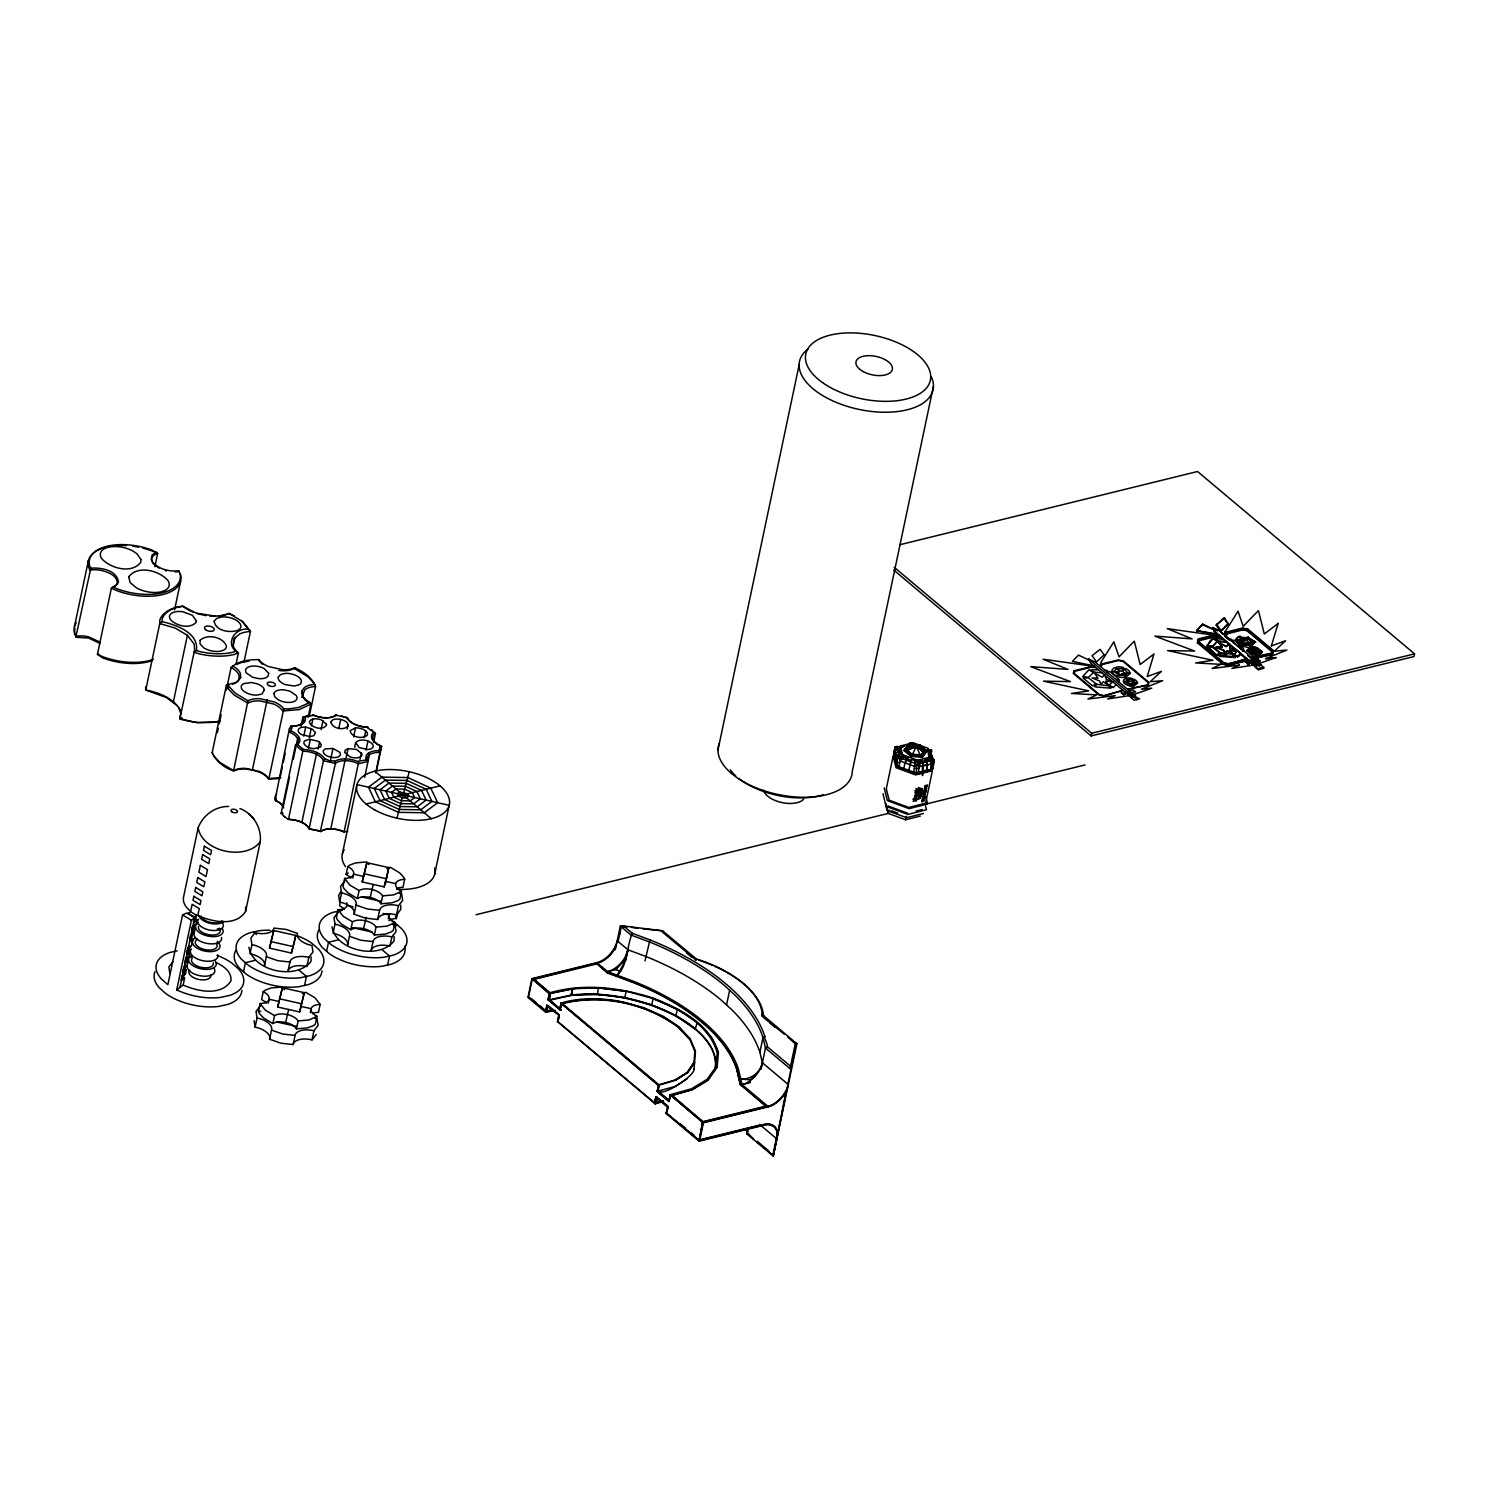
<?xml version="1.0" encoding="UTF-8"?>
<svg xmlns="http://www.w3.org/2000/svg" width="1489" height="1489" viewBox="0 0 1489 1489"><rect width="100%" height="100%" fill="white"/><g stroke="black" fill="none" stroke-linecap="round" stroke-linejoin="round"><path stroke-width="1.5" d="M921.933 793.395L920.072 798.011L920.072 796.745L918.527 799.314L919.178 797.266L915.586 801.268L917.112 798.458L913.204 801.436L915.567 797.732L913.036 799.537L916.48 795.2M924.669 797.229C921.877 798.178 923.515 800.319 924.166 799.574M926.065 787.942L924.632 787.104M177.321 705.712L166.303 697.503L145.754 690.04L159.751 623.575L162.059 621.639L162.059 619.573A45.191 22.931 11.9 0 1 179.127 606.768L182.886 606.246A29.948 15.206 11.9 0 0 193.123 612.128M228.655 806.461C215.328 806.163 202.802 815.339 198.167 827.754C201.853 851.969 246.057 861.107 260.277 841.694C261.748 827.754 253.074 813.515 239.952 808.546M198.167 827.754L183.482 897.42C182.496 903.078 186.404 908.048 190.685 911.231L192.155 904.27L199.265 908.588L197.814 915.549C212.052 921.859 235.802 926.996 245.592 911.38L245.611 907.099M248.942 947.227C252.627 971.442 296.832 980.6 311.052 961.187L311.071 956.906M254.098 1020.616L255.122 1027.131A16.453 8.357 11.9 0 1 269.565 1039.248L280.993 1043.212L293.128 1044.552A16.453 8.357 11.9 0 1 312.02 1039.899L316.208 1034.557M283.319 806.256A17.254 8.766 11.9 0 0 277.363 801.491L275.874 800.803L275.893 797.992M312.69 714.701L312.485 714.757A16.211 8.227 11.9 0 0 335.565 715.092L336.607 715.074L335.863 715.632A17.738 9.008 11.9 0 1 313.993 715.297L302.918 717.102A16.211 8.227 11.9 0 1 290.951 726.074L289.369 728.903L275 800.207A16.211 8.227 11.9 0 1 283.692 808.024M341.632 715.855L346.863 718.107A17.738 9.008 11.9 0 0 366.443 727.079L375.451 733.388A16.211 8.227 11.9 0 0 381.593 746.436L379.993 752.448A16.211 8.227 11.9 0 0 368.025 761.419L358.458 763.764A16.211 8.227 11.9 0 0 335.397 763.41L323.448 760.73A16.211 8.227 11.9 0 0 302.807 751.256L295.492 745.114A16.211 8.227 11.9 0 0 289.35 732.085L291.062 730.913L292.384 725.962L293.817 725.962A17.738 9.008 11.9 0 0 305.171 717.475L302.918 717.102L301.001 726.185M332.047 926.791C335.714 951.006 379.937 960.163 394.138 940.75L394.157 936.469M355.852 742.843L359.165 747.59L367.82 749.525A8.86 4.504 11.9 0 0 369.812 741.987C364.619 738.842 353.991 738.637 354.903 747.348M373.553 742.471L375.451 733.388L373.181 732.756A17.738 9.008 11.9 0 0 379.006 745.114L380.291 745.71L378.969 750.661L379.993 752.448L375.693 772.884M400.746 905.219L400.727 909.5L396.558 914.842A16.453 8.357 11.9 0 0 377.666 919.495L365.531 918.155L354.103 914.19A16.453 8.357 11.9 0 0 339.66 902.055L338.617 895.54L340.758 891.743M916.163 797.304C919.662 779.492 922.268 800.151 922.305 790.398L921.859 791.571L922.045 788.63L921.486 790.045L920.891 788.035L920.723 789.952L918.49 787.42L918.955 789.728L915.94 788.463L916.926 791.348L914.897 790.678L917.094 794.14L917.764 791.292M924.725 792.334L923.627 791.943L926.084 791.143M922.994 795.796C929.08 793.209 921.523 795.573 924.018 792.557M923.068 794.605L924.743 794.623M226.347 690.021L231.074 667.537L232.805 666.03L234.927 667.314A21.404 10.87 11.9 0 1 240.343 673.326L240.697 677.346L238.37 680.771A21.404 10.87 11.9 0 1 230.553 683.823L226.402 685.145L212.183 752.615C215.719 761.195 225.49 768.827 233.624 770.632L247.956 700.798L249.78 699.96A21.404 10.87 11.9 0 1 259.663 698.657L274.423 701.989A21.404 10.87 11.9 0 1 282.556 707.331L283.766 708.838L288.624 708.913L298.898 707.405L309.824 702.436L310.885 704.111L308.037 717.624M926.977 785.206L925.413 785.541M926.307 787.625L926.847 786.36L925.116 787.067M694.86 1050.936L693.967 1062.774L687.229 1072.713L675.038 1080.418M694.042 1069.046L695.475 1050.992L690.226 1038.894L679.3 1027.094L663.554 1016.484L644.16 1007.867L622.57 1001.892A82.007 41.618 11.9 0 0 561.074 1003.121L560.069 1009.896L561.949 1003.325C601.556 993.368 645.612 1002.693 678.388 1026.852L689.649 1038.931L694.767 1051.383M924.93 796.559L924.781 797.304M232.582 684.177A20.288 10.293 11.9 0 0 237.067 681.943L239.282 678.705L238.929 674.889A20.288 10.293 11.9 0 0 231.074 667.537C238.463 660.781 249.24 659.534 258.863 659.627L260.072 661.135A21.404 10.87 11.9 0 0 268.206 666.476L282.966 669.789A21.404 10.87 11.9 0 0 292.868 668.505L294.692 667.668C303.216 671.595 312.113 677.365 315.556 686.503L309.396 715.744M301.727 697.448L304.891 689.705A20.288 10.293 11.9 0 1 315.556 686.503L314.607 684.4L312.076 684.642A21.404 10.87 11.9 0 0 304.277 687.695L301.932 691.101L302.304 695.121A21.404 10.87 11.9 0 0 307.702 701.151L309.824 702.436M925.674 790.938L924.501 792.278L925.637 792.297M923.98 790.305L924.036 791.348L926.028 789.877M902.148 758.59L915.121 763.373L914.786 766.5L915.344 760.823L911.603 759.446L909.872 764.695L900.138 760.972L904.139 756.691L907.881 758.069L904.958 762.889L903.879 768.38M717.084 1067.632L718.424 1052.686C709.769 1023.464 679.84 1008.704 653.578 998.207C620.355 987.486 584.004 982.908 549.981 992.754L533.639 979.018L549.888 993.2L576.094 988.361M358.663 761.903L344.108 831.886L342.433 831.327A17.254 8.766 11.9 0 0 321.177 831.011L309.098 828.852A16.211 8.227 11.9 0 0 288.457 819.378L302.807 751.256L303.458 749.507L304.91 749.544A17.738 9.008 11.9 0 1 324.472 758.515L329.72 760.767L335.49 760.991A17.738 9.008 11.9 0 1 357.36 761.326L366.555 759.967L368.025 761.419M1226.433 635.245L1224.74 635.71L1225.038 634.37L1242.571 629.959L1247.075 630.759L1272.425 652.145L1272.723 650.786L1247.354 629.475L1242.85 628.674L1226.843 632.602L1226.415 635.3L1226.713 633.96M923.85 800.04L922.231 800.952M924.892 786.974L924.948 785.727M927.014 786.657L924.781 786.657L925.916 787.048M922.677 796.708L924.967 796.354L922.659 797.173M922.417 798.383L922.473 799.351M923.627 798.755L922.491 798.16L923.366 798.83M714.646 1070.703A100.489 50.998 11.9 0 0 674.201 1014.791A100.489 50.998 11.9 0 0 571.422 995.024L572.334 988.715L598.485 987.951L626.125 991.376L624.822 997.686L597.368 994.261L571.422 995.024L549.497 999.77C554.727 1005.615 573.6 1020.188 549.069 999.398L550.316 993.461L549.404 1000.217L571.329 995.471A100.489 50.998 11.9 0 1 672.488 1014.4A100.489 50.998 11.9 0 1 715.036 1069.176M761.754 1065.733L762.387 1062.755L759.874 1052.239A207.92 105.514 11.9 0 0 732.085 1010.026L720.992 999.919A207.92 105.514 11.9 0 0 645.928 956.496L627.949 949.796L617.209 940.769A21.125 13.215 -50 0 1 596.921 962.639L531.927 978.627L527.981 997.407L545.774 1012.371L546.872 1005.131L546.389 1012.222L548.268 1005.689L558.729 1014.474L557.984 1022.087L559.213 1015.219L546.872 1005.131L545.774 1012.371L555.192 1010.324M922.417 793.228L922.045 788.649M921.393 793.507L920.072 798.011M921.077 793.805C922.324 798.997 914.395 796.001 916.815 795.256C915.046 796.652 922.287 795.498 918.601 795.331M571.422 995.024L572.427 988.696L549.255 993.814L548.008 999.752L560.069 1009.896L561.074 1003.121L658.771 1085.202L675.597 1080.251L687.881 1072.489L694.674 1062.476M925.432 791.292L923.794 791.813M927.07 785.801L927.238 785.15M926.139 790.25L924.111 790.287M597.368 994.261L598.485 987.951M278.164 778.617L268.783 779.138L267.443 777.463A20.995 10.646 11.9 0 0 259.477 772.214L252.404 769.925L267.238 699.644M699.29 1140.295L702.845 1122.576L670.106 1094.731L691.473 1088.813L707.163 1079.283L715.967 1066.869L717.195 1052.555C708.652 1023.688 679.096 1009.114 653.15 998.747L651.661 1004.982L675.801 1015.628L695.251 1029.234M596.921 962.639L607.605 971.628L617.265 975.258C628.302 964.146 626.422 946.595 632.304 933.287L649.967 939.875A209.521 106.333 11.9 0 1 764.806 1036.344C763.689 1038.652 770.762 1048.721 765.476 1048.033L762.982 1037.517A207.92 105.514 11.9 0 0 735.194 995.303L724.101 985.197A207.92 105.514 11.9 0 0 649.036 941.774L631.038 935.073L620.299 926.046L615.329 949.684M663.48 1101.432L655.328 1103.833L655.793 1097.263M921.151 795.926L921.598 793.73M74.469 626.59L88.409 560.478M154.856 566.732L157.648 553.499L152.325 550.167A46.345 23.526 11.9 0 0 89.563 565.597L90.81 568.24L76.013 636.268L76.255 637.311L88.502 638.018L100.172 643.509M174.585 609.839L180.616 581.194M205.929 615.664L197.237 613.617L182.756 606.246L177.619 607.009A47.276 23.992 11.9 0 0 159.77 620.392L159.751 623.575L175.181 628.06L187.391 635.3L173.394 701.766L174.269 702.789M218.939 721.514L197.386 722.835L179.853 718.684L194.705 649.595L194.054 643.918L187.391 635.3M233.103 646.152L234.983 637.292M217.338 732.756L218.287 728.251M219.237 723.766L221.135 714.757M179.946 987.468L194.631 917.782L186.628 913.036L182.551 915.009L167.866 984.694L161.184 978.776A44.614 22.651 11.9 0 1 169.858 952.476L177.265 950.838M236.081 663.982L238.426 652.908A29.948 15.206 11.9 0 1 233.196 645.798L233.699 639.004L239.859 633.867A29.948 15.206 11.9 0 1 250.45 631.429L242.837 621.658L229.008 613.431A29.948 15.206 11.9 0 1 218.734 616.111M243.898 662.456L250.45 631.429L241.479 620.783M216.947 955.342A44.614 22.651 11.9 0 1 231.93 963.122L238.612 969.041A44.614 22.651 11.9 0 1 229.92 995.341L220.614 997.407A44.614 22.651 11.9 0 1 176.726 989.869L191.411 920.202L194.631 917.782M181.993 975.704L181.155 979.706L183.315 978.087L186.013 965.281L183.854 966.901M183.519 968.501L182.831 971.703L185.008 970.084L183.333 969.32M185.753 957.874L184.692 962.899L186.851 961.28L187.912 956.254M189.773 938.759L190.629 934.738M192.509 925.823L191.634 929.992L193.793 928.373L192.137 927.61M194.37 916.982L193.384 921.617L195.562 919.997L196.529 915.344L190.797 911.808L187.968 913.166L194.37 916.982L196.529 915.344M188.265 954.635L190.071 946.018L187.912 947.637L186.776 953.034L188.935 951.415L187.279 950.652M191.523 939.15L194.668 924.204M176.726 989.869L183.166 985.048L184.617 978.105L182.235 977.007M183.929 969.004L186.311 970.102L185.474 974.104L182.254 976.523M187.856 950.336L190.238 951.434L189.233 956.273L186.013 958.693M190.89 935.539L194.11 933.138L195.096 928.392L192.714 927.293M194.482 918.918L196.864 920.016L195.99 924.222L192.77 926.623M268.783 779.138L283.766 708.838M245.592 911.38L260.277 841.694M279.951 778.3L282.333 766.947M283.301 762.405L285.199 753.322M243.507 971.721L245.406 962.713L255.103 960.331M251.92 944.603L249.984 953.742A16.453 8.357 11.9 0 1 264.428 965.877L266.345 956.72A16.453 8.357 11.9 0 0 251.92 944.603L250.878 938.089L255.066 932.728A16.453 8.357 11.9 0 0 273.939 928.094L286.074 929.415L297.502 933.38A16.453 8.357 11.9 0 0 311.945 945.515L312.988 952.029L308.8 957.371A16.453 8.357 11.9 0 0 289.908 962.024L277.792 960.684L266.345 956.72M291.062 730.913L292.347 731.508A17.738 9.008 11.9 0 1 298.154 743.867L295.492 745.114L281.142 813.236L284.827 817.014M283.264 806.796L289.48 777.277M293.314 759.111L297.614 738.674L299.27 737.762M303.756 736.143L305.654 727.135L312.187 729.033L315.5 732.588L313.77 735.696L310.177 736.571L301.541 734.635A8.86 4.504 11.9 0 1 303.533 727.097L305.729 727.135M311.424 725.888L312.839 719.131M309.303 737.595L311.201 728.586M308.446 748.278L310.345 739.27M269.49 948.121L273.79 930.513L295.753 935.446L294.375 941.997L291.435 953.053L269.49 948.121L273.79 930.513M255.122 1027.131L257.057 1017.973L256.015 1011.459L260.203 1006.117M301.094 1006.434L311.145 1008.686A13.382 6.794 11.9 0 0 316.989 1016.28L315.314 1024.209L313.267 1025.753L307.478 1027.875L296.441 1028.862A13.382 6.794 11.9 0 0 285.646 1022.478A13.382 6.794 11.9 0 0 272.878 1023.557L263.572 1018.011L259.495 1013.674L258.435 1011.44L260.11 1003.512A13.382 6.794 11.9 0 0 269.1 999.249L279.15 1001.501L277.68 1007.029L299.643 1011.962L304.296 992.66L282.352 987.728L277.68 1007.029M284.492 989.627A13.382 6.794 11.9 0 1 282.147 987.002L271.091 987.97L265.303 990.111L263.255 991.637L261.58 999.566A13.382 6.794 11.9 0 1 266.345 1003.214M321.084 729.647L322.983 720.639M318.088 749.041L319.502 742.285L317.902 741.187L309.247 739.251L304.519 740.982A8.86 4.504 11.9 0 0 313.695 748.706L320.638 746.994L321.233 744.742L319.502 742.285M268.281 1003.214L269.1 999.249A13.382 6.794 11.9 0 0 263.255 991.637M269.565 1039.248L271.501 1030.109A16.453 8.357 11.9 0 0 257.057 1017.973M272.878 1023.557L274.553 1015.628A13.382 6.794 11.9 0 1 287.321 1014.549A13.382 6.794 11.9 0 1 298.116 1020.933L309.154 1019.946L316.989 1016.28M282.352 987.728L279.634 999.659M330.614 759.725L332.978 748.464L324.918 748.967L323.187 750.884L323.764 753.304A8.86 4.504 11.9 0 0 338.729 756.673L340.478 754.755L339.883 752.317L332.978 748.464M291.435 953.053L295.753 935.446M338.785 728.456L340.683 719.448M289.908 962.024L287.991 971.182A16.453 8.357 11.9 0 1 306.864 966.529L308.8 957.371M347.198 729.014L348.147 724.51M285.646 1022.478L288.661 1009.486M346.137 757.696L348.035 748.688L356.69 749.451L361.976 753.899A8.86 4.504 11.9 0 1 349.971 756.84L344.685 752.392L345.28 750.14L348.035 748.688M353.637 736.906L355.536 727.898L357.658 727.916A8.86 4.504 11.9 0 1 366.834 735.64C361.864 739.195 351.218 737.316 350.12 730.69L355.443 727.898M304.556 985.439L306.455 976.43L299.028 970.195M299.643 1011.962L304.296 992.66M293.128 1044.552L295.064 1035.395A16.453 8.357 11.9 0 1 313.937 1030.76L318.125 1025.418L317.083 1018.885A16.453 8.357 11.9 0 1 314.905 1018.364M296.441 1028.862L298.116 1020.933M364.284 737.688L365.698 730.931M360.003 759.464L361.418 752.708M342.414 853.662L356.969 784.591L449.194 805.307L434.639 874.378M310.308 1012.65L311.145 1008.686A13.382 6.794 11.9 0 1 320.135 1004.424L315.017 997.835L305.71 992.288A13.382 6.794 11.9 0 1 302.304 993.61M366.015 750.121L367.913 741.113M326.594 951.303L328.492 942.276L338.208 939.894M364.675 777.314L369.365 754.793L368.267 753.248M335.006 924.166L333.071 933.305A16.453 8.357 11.9 0 1 347.514 945.441L349.45 936.302A16.453 8.357 11.9 0 0 335.006 924.166L333.964 917.652L338.152 912.292M346.788 902.818A13.382 6.794 11.9 0 1 338.059 909.686L336.384 917.615L337.426 919.848L341.502 924.204L350.827 929.75A13.382 6.794 11.9 0 1 363.595 928.652A13.382 6.794 11.9 0 1 374.39 935.055L385.428 934.068L391.216 931.946L393.264 930.402L394.939 922.473A13.382 6.794 11.9 0 1 389.634 913.688M339.66 902.055L341.595 892.916L340.553 886.402L344.741 881.06M363.67 876.444L353.637 874.173A13.382 6.794 11.9 0 1 344.648 878.436L342.973 886.364L344.015 888.598L348.091 892.953L357.397 898.5A13.382 6.794 11.9 0 1 370.184 897.42A13.382 6.794 11.9 0 1 380.961 903.804L392.016 902.818L397.805 900.696L399.852 899.151L401.527 891.222A13.382 6.794 11.9 0 1 395.665 883.628L385.632 881.376M340.367 901.794L339.529 905.759A13.382 6.794 11.9 0 1 344.294 909.407M350.883 878.156A13.382 6.794 11.9 0 0 346.118 874.508L347.793 866.579L349.841 865.035L355.629 862.913L366.666 861.926A13.382 6.794 11.9 0 0 369.03 864.551M312.02 1039.899L313.937 1030.76M320.135 1004.424L318.478 1012.352A13.382 6.794 11.9 0 0 312.411 1013.562M352.8 878.138L353.637 874.173A13.382 6.794 11.9 0 0 347.793 866.579M376.326 771.414L381.593 746.436L380.291 745.71M350.827 929.75L352.484 921.821A13.382 6.794 11.9 0 1 365.27 920.723A13.382 6.794 11.9 0 1 376.047 927.107L387.103 926.139L394.939 922.473M354.103 914.19L356.02 905.051A16.453 8.357 11.9 0 0 341.595 892.916M357.397 898.5L359.072 890.571A13.382 6.794 11.9 0 1 371.859 889.473A13.382 6.794 11.9 0 1 382.636 895.875L393.692 894.889L401.527 891.222M387.103 875.848L384.162 886.886L362.218 881.953L366.871 862.671L388.834 867.603L385.428 883.777M366.871 862.671L362.218 881.953M363.595 928.652L366.164 917.354M370.184 897.42L373.199 884.429M384.162 886.886L388.834 867.603M391.886 936.935A16.453 8.357 11.9 0 0 373.013 941.588L371.077 950.745A16.453 8.357 11.9 0 1 389.969 946.092L391.886 936.935L396.074 931.593L395.032 925.078A16.453 8.357 11.9 0 1 392.854 924.557M374.39 935.055L376.047 927.107M377.666 919.495L379.583 910.337A16.453 8.357 11.9 0 1 398.475 905.703L402.663 900.342L401.621 893.828A16.453 8.357 11.9 0 1 399.424 893.307M380.961 903.804L382.636 895.875M388.257 918.843L389.094 914.879L383.064 913.52M396.558 914.842L398.475 905.703M388.964 920.593A13.382 6.794 11.9 0 1 396.409 918.545L397.675 912.589M386.824 868.552A13.382 6.794 11.9 0 0 390.23 867.231L399.555 872.777L403.631 877.133L404.673 879.366L402.998 887.295A13.382 6.794 11.9 0 0 396.949 888.505M387.643 965.002L389.541 955.994L382.115 949.759M548.008 999.752L549.739 993.591L531.927 978.627L549.255 993.814M559.808 1009.058L561.074 1003.121M558.933 1015.275L557.668 1021.77L559.213 1015.219M740.312 1084.699L736.701 1069.325A187.949 95.389 11.9 0 0 633.681 982.759L607.289 972.931L596.698 963.495L607.382 972.485L633.774 982.312A187.949 95.389 11.9 0 1 736.794 1068.879L740.312 1084.699L766.258 1106.495L740.405 1084.253M619.461 934.943L620.28 930.979M621.174 927.442L618.196 940.899M623.351 927.256L623.612 925.99L662.624 930.811L696.275 958.879L695.568 959.996M625.603 960.926L627.949 949.796A21.125 13.215 -50 0 1 607.605 971.628L615.906 969.618L626.031 958.674M644.998 960.945L649.967 939.875M717.977 749.953L799.109 364.935M658.771 1085.202L657.04 1091.363L669.101 1101.506L657.04 1091.363L674.889 1086.523L687.285 1078.687M657.3 1091.288L658.864 1084.755L675.131 1079.972L687.322 1072.266L694.06 1062.327M695.996 960.144L696.275 958.879A95.017 48.225 11.9 0 1 762.163 1014.232L763.448 1015.666L761.921 1015.74L763.448 1015.666A96.562 49.007 11.9 0 0 714.534 966.249M663.089 1100.911L654.546 1103.144L656.165 1096.686L667.723 1106.066L666.141 1113.493L668.245 1106.83L666.141 1113.493L699.104 1141.188L764.099 1125.2A21.125 13.215 -50 0 1 776.867 1138.955L759.576 1124.418M766.258 1106.495L703.18 1122.017L671.688 1095.532L692.366 1089.39L708.261 1079.73M726.539 1004.982L729.647 990.259M702.566 1122.632L699.104 1141.188L702.566 1122.632L768.063 1106.439A21.125 13.215 -50 0 0 788.332 1084.569L762.387 1062.755A21.125 13.215 -50 0 1 742.099 1084.643L768.063 1106.439M703.18 1122.017L671.781 1095.085M699.644 1140.593L666.625 1113.288L698.844 1140.351L763.838 1124.418A21.702 13.569 -50 0 1 777.128 1131.863L777.63 1133.315L777.5 1132.161A21.702 13.569 -50 0 0 764.211 1124.716L699.644 1140.593L703.404 1122.799L670.106 1094.731L669.101 1101.506L670.664 1094.583L668.84 1100.669L657.524 1091.158M761.921 1015.74L762.145 1014.232L763.448 1015.666M759.874 1052.239L762.982 1037.517L764.806 1036.344M790.287 1067.52L795.535 1042.505L796.894 1043.77L773.256 1156.097L747.31 1134.302L748.669 1127.88M760.972 1069.437L765.476 1048.033L767.263 1046.674L790.547 1066.254L791.441 1069.846L765.476 1048.033M746.268 1129.965L747.31 1134.302L748.818 1134.209L753.657 1139.066M933.435 386.172L852.304 771.209A68.252 34.638 11.9 0 1 778.096 794.493A68.252 34.638 11.9 0 1 719.355 743.29M786.676 1090.413L786.006 1091.772A21.702 13.569 -50 0 1 767.97 1106.923L767.598 1106.606A21.702 13.569 -50 0 0 785.634 1091.456L786.304 1090.116L773.256 1156.097L772.102 1153.789M773.368 1152.523L777.761 1131.659M796.112 1044.124L773.536 1154.738M903.004 746.324L896.974 748.297L904.865 746.082L901.683 746.882L901.403 748.185L897.216 746.324L895.112 746.845L895.485 748.278C893.549 750.568 893.847 767.226 895.801 753.006L900.901 750.549L900.361 748.371L895.094 750.14L897.793 748.967L899.672 756.542L897.476 758.757L896.062 764.322L897.625 756.877L901.72 756.207L901.999 754.923L901.459 752.745L896.527 755.872L895.336 761.456L896.304 764.341M894.144 755.761L895.317 750.158L894.852 758.608M895.578 761.475L896.75 755.891L901.459 752.745M925.172 759.502L927.573 764.657L926.381 770.241L927.703 764.769L925.172 759.502L928.373 758.701L928.094 759.986L932.3 761.847L934.385 761.326L929.415 758.497L934.031 759.893L932.821 768.789L916.051 772.996L896.415 765.755L897.625 756.877M901.18 754.03L900.361 746.008L913.111 742.788L928.056 748.297L930.234 757.026L929.694 759.595L928.094 759.986M900.361 748.371L900.082 749.674L895.485 748.278M900.901 750.549L900.64 751.852L898.407 751.498C893.009 753.676 898.183 763.206 901.999 754.923M889.007 809.96L888.282 813.403L476.052 914.711M898.965 766.556L900.454 759.204L904.139 756.691M900.361 746.008L902.539 754.718L901.999 757.287L897.997 758.31L900.454 759.204M903.991 750.568L908.644 744.035L919.96 744.984L926.958 750.791L922.287 757.324L910.97 756.375L903.991 750.568L909.444 744.686L919.476 745.524L925.693 750.679L921.859 755.016L911.808 754.178L905.61 749.023M908.644 744.035L908.309 745.691L912.831 746.082M909.779 743.16L909.537 745.133L909.779 743.16L914.339 743.532M910.97 756.375L911.324 754.718L904.326 748.911M908.774 770.185L911.603 759.446M915.456 747.292L916.777 747.943L916.033 747.143M915.512 747.832L916.777 747.943M913.688 771.991L915.344 760.823M919.96 744.984L919.606 746.64L926.605 752.448M930.234 757.026L917.485 760.228L916.051 772.996M885.75 803.334L888.282 813.403L905.554 819.788L906.298 816.326M921.989 760.302L922.808 762.777C921.151 792.111 924.985 762.2 921.989 760.302L918.806 761.121L919.718 765.011L918.155 772.475M920.965 763.243L920.407 760.711M922.287 757.324L926.958 750.791M917.317 795.349L917.671 794.288L916.815 795.591M919.811 792.353L917.987 792.52M917.633 796.243L918.825 796.057M918.732 791.59L918.341 793.004M918.155 791.962L920.258 791.701M919.476 793.283L918.155 793.842M921.728 761.605L926.512 760.395L926.772 759.111M919.141 796.317L919.569 794.437L919.067 796.261M928.596 755.239L928.596 752.857L932.207 756.021L932.914 758.887L929.136 755.035M921.803 793.544L921.114 793.004M922.268 793.432L917.671 794.288M916.144 794.865L922.975 792.613L914.507 795.48L914.916 796.652L916.61 794.754L918.639 795.368L917.857 795.889M930.848 755.016L931.239 753.136L928.056 750.679M931.09 755.035L931.518 749.86L927.349 749.581M924.036 799.221L922.398 800.282M923.869 790.827L924.818 790.827M921.672 801.324L922.677 800.859M931.183 759.744L931.965 756.003L929.825 751.629L933.398 761.735L933.603 765.048L931.37 765.458M922.715 797.546L922.901 797.155M931.407 759.762L932.207 756.021L928.317 754.141M925.525 788.723L925.618 789.058M926.139 788.854L926.605 788.463M932.3 761.847L930.718 769.31L931.76 763.596L928.373 758.701M933.249 763.615L934.031 759.893M899.542 544.806L1197.547 471.51L1414.55 653.857L1413.992 656.537L1091.139 735.938L1091.698 733.258L894.275 567.346M1215.34 633.7L1196.56 630.815L1202.721 624.17L1213.367 629.214L1218.058 634.928L1196.653 630.405M1257.163 659.236L1257.386 658.138L1259.787 661.507L1255.953 658.492L1256.623 660.353L1256.865 659.273L1246.87 660.725L1228.109 665.471L1222.916 664.243L1197.435 642.82L1197.714 641.536L1223.195 662.94L1228.388 664.113L1247.038 658.566L1245.623 660.781L1228.016 665.118L1223.66 664.15L1198.291 642.764M1219.491 637.013L1219.789 635.654L1216.271 634.519L1198.403 638.911L1198.124 640.27L1214.242 636.25L1212.772 635.021L1167.264 628.619L1192.149 638.893L1154.887 636.101L1194.643 651.047L1167.637 650.6L1212.921 660.297L1195.593 662.94L1220.85 664.336M1219.789 635.654L1215.545 635.394L1199.557 639.321L1198.291 642.82L1199.278 640.605M1199.557 639.321L1199.278 640.679L1215.285 636.678L1219.845 636.92M1196.56 630.815L1202.721 624.17M1207.039 645.202C1207.97 648.627 1208.063 640.028 1213.293 638.539L1217.332 641.126L1212.511 646.822M1235.107 657.58L1219.398 656.37L1219.417 654.639L1216.718 655.328L1207.449 646.487L1212.846 646.449L1219.938 652.405L1217.872 655.104L1219.938 652.405M1208.621 646.207L1208.417 647.157L1208.342 645.965L1212.716 646.989L1208.51 646.747M1212.884 627.52L1214.931 632.788L1212.884 627.52L1219.659 630.759L1254.594 659.832M1206.909 645.872L1213.293 638.539M1216.197 625.194L1224.498 617.749L1228.202 624.319L1220.664 631.448L1216.197 625.194L1224.498 617.749M1212.586 646.412L1217.332 641.126M1214.633 639.023L1213.163 639.135M1215.266 636.734L1215.545 635.394M1214.503 639.637L1215.62 637.962L1222.711 638.539L1228.723 644.383L1226.191 646.691L1218.616 642.541L1226.285 646.207L1228.834 643.899L1230.342 648.683L1235.423 651.102L1230.435 648.218M1215.657 639.414L1215.62 637.962M1218.151 634.426L1222.711 638.539M1217.816 637.422L1218.114 636.064M1216.141 647.38L1222.208 647.212L1216.141 647.38L1223.549 650.358L1225.168 653.615C1226.824 645.835 1239.071 659.292 1227.327 651.214M1219.659 630.759L1222.748 634.426M1217.183 641.815L1218.207 640.921L1215.806 638.744M1220.664 631.448L1228.425 623.24M1216.718 655.328L1207.449 646.487M1224.572 633.756L1224.87 632.416L1242.738 628.004L1247.95 629.177L1273.43 650.6L1273.132 651.94L1247.67 630.48L1242.459 629.307L1224.572 633.756L1224.74 635.71M1226.62 631.969L1226.34 633.328L1224.87 632.099L1238.029 611.216L1243.166 626.329L1258.447 610.564L1264.31 633.979L1278.158 623.426M1226.694 654.509L1220.738 653.727L1220.943 652.778L1233.246 654.229L1235.088 657.654L1235.126 655.923M1226.564 633.96L1226.843 632.602M1223.549 650.358L1216.234 646.896M1222.897 664.299L1223.195 662.94M1225.168 653.615L1227.439 650.73M1223.66 664.15L1223.939 662.791L1198.571 641.48M1233.878 640.828L1231.347 640.698L1231.329 639.228L1229.076 639.674L1224.405 635.747L1229.076 639.73M1230.342 648.683L1229.207 643.695M1231.031 640.586L1234.009 640.214C1238.997 641.275 1242.831 651.363 1243.464 648.162M1232.222 653.969L1229.951 650.116L1235.516 650.619M1231.943 641.35L1232.836 640.512M1228.109 665.471L1228.295 663.759L1245.902 659.422M1236.354 640.661C1234.176 638.334 1240.895 634.723 1241.342 638.13M1232.836 654.322L1232.65 655.272L1234.4 654.844L1237.061 650.302M1242.18 645.891C1241.193 643.862 1251.746 644.793 1250.257 646.58C1249.01 650.432 1228.704 639.619 1238.755 640.531L1242.329 644.328L1248.992 645.277L1251.765 641.35L1248.061 638.241L1251.616 642.038M1233.041 655.179L1233.246 654.229M1235.851 641.219L1235.796 639.73M1234.4 654.844L1237.005 650.544L1240.393 653.392C1239.034 661.321 1229.709 651.289 1237.582 656.407M1235.647 640.4L1238.922 636.268M1240.895 638.241L1238.606 641.201L1242.329 644.253L1238.606 641.201L1241.026 637.627M1240.114 635.971C1239.834 637.553 1239.928 637.292 1248.154 637.757C1266.804 648.515 1245.4 636.752 1248.285 637.087M1236.242 655.904L1234.921 656.872M1242.44 629.363L1242.738 628.004M1242.552 630.033L1242.85 628.674M1240.411 641.201L1243.576 640.903L1240.411 641.201L1245.12 644.476L1246.293 642.745L1248.75 644.663L1246.293 642.745M1243.483 641.387L1241.733 638.223L1245.66 640.4L1247.019 639.135L1247.708 641.908L1250.351 643.174L1247.708 641.908M1240.784 645.37L1235.982 640.531M1237.433 657.077L1240.449 653.15M1242.85 644.514L1250.834 645.63L1249.271 644.886M1239.406 665.08L1212.027 668.524L1220.868 664.28M1242.477 649.241C1246.74 651.475 1238.513 648.199 1242.422 649.502M1244.246 642.764L1240.505 640.735M1243.818 649.725L1242.831 651.307L1243.687 650.339M1247.056 630.833L1247.354 629.475M1241.64 638.688L1245.66 640.4M1247.652 630.536L1247.95 629.177M1245.12 644.476L1244.339 642.299M1247.019 639.135L1245.567 640.866M1247.391 638.725C1231.719 636.994 1249.401 636.808 1251.635 641.964L1253.961 642.168L1251.691 642.336M1248.191 636.678L1248.154 637.757M1248.75 644.663L1247.577 642.429L1250.444 642.708M1247.131 650.581L1250.332 647.454L1251.263 648.999L1249.439 651.233L1252.137 654.862L1258.428 655.458L1257.74 653.764L1251.616 653.95L1252.417 652.982L1249.569 650.544L1247.131 650.581L1249.792 647.25M1252.137 654.862L1247.279 651.214L1247.894 650.432M1249.271 664.038L1247.819 664.466L1245.418 661.097L1249.271 664.113L1248.545 662.14L1255.636 661.619M1247.279 651.214L1247.279 649.911M1246.591 658.696L1245.977 661.079L1247.038 658.566M1249.662 645.184L1251.84 641.666L1254.724 642.168L1250.257 646.58M1246.87 660.725L1245.176 662.233M1249.439 651.233L1251.411 648.311M1250.183 648.124C1254.371 643.657 1262.784 651.531 1251.263 648.999M1250.76 646.04L1250.016 644.439M1250.648 648.013L1250.723 647.026M1251.449 646.3L1254.724 642.168M1247.819 664.466L1251.653 662.419L1252.938 663.573L1253.217 662.214M1250.834 651.233L1253.329 650.916L1250.834 651.233L1254.445 653.783L1255.413 652.35L1257.274 653.969L1255.413 652.35M1251.616 648.906L1250.797 647.343M1251.84 649.297L1254.966 650.525L1251.84 649.297L1253.235 651.382M1251.058 654.453L1247.41 650.544M1250.053 660.948L1249.811 662.102L1240.263 654.006M1254.576 642.839L1254.52 641.35M1252.063 654.564L1252.417 652.982M1258 654.285L1259.359 655.234L1262.002 651.903L1259.768 651.493L1257.442 654.49L1252.807 653.131M1256.418 658.119L1271.848 654.267L1272.127 652.982L1252.286 657.263L1252.007 658.622L1272.462 654.509L1273.43 650.6M1251.635 662.475L1251.877 661.321M1254.501 657.319L1254.222 658.678L1252.026 658.566L1252.789 657.17M1253.794 652.461L1250.928 650.749M1258.373 665.509L1261.146 664.783L1263.789 668.356L1258.224 669.715L1255.339 667.295L1257.144 665.751L1256.195 664.969L1254.743 666.402L1251.728 663.796L1252.007 662.512L1259.806 661.451M1252.603 662.642L1256.846 664.317L1252.603 662.642L1255.115 664.745L1254.743 666.402M1254.445 653.783L1253.906 651.996M1253.235 665.136L1231.85 668.449L1239.425 665.006M1254.576 658.957L1254.855 657.617L1272.723 653.224L1272.444 654.564M1256.939 648.608L1257.014 647.622M1256.325 652.591L1258.652 652.35L1256.325 652.591L1257.274 653.969M1258.559 652.815L1256.53 651.828L1256.046 649.558L1254.855 650.991M1257.628 648.124C1268.87 656.705 1255.953 648.05 1257.088 647.92M1255.32 662.289C1261.369 666.439 1252.305 662.624 1256.772 661.619L1259.191 664.094L1255.041 665.118L1252.007 662.512M1258.428 655.458L1257.591 653.801M1257.982 654.36L1259.768 651.493M1256.567 662.605L1256.846 661.321L1259.88 663.871L1259.322 666.309L1261.146 664.783M1258.279 653.652L1258.354 655.141M1259.359 655.234L1262.002 651.903M1261.872 652.573L1261.872 651.27M1258.224 669.715L1255.581 666.141M1265.52 658.659L1275.887 657.635L1265.52 658.659L1286.868 650.06L1274.323 651.196L1285.584 640.735L1271.364 645.928M922.305 790.398L921.933 792.669M919.83 792.371C916.331 789.673 920.295 793.6 917.931 792.502M920.891 792.092L920.239 792.557M920.63 792.818L920.947 792.018M627.949 949.796L623.258 964.63L617.265 975.258L634.463 981.66A189.587 96.227 11.9 0 1 738.376 1068.972L742.099 1084.643L750.363 1082.615M557.984 1022.087L557.24 1021.305L654.899 1103.535L656.165 1096.686C651.196 1111.278 660.241 1099.291 656.165 1096.686L657.133 1097.784L656.072 1097.207M396.93 818.168L409.233 771.73M1197.417 642.894L1198.403 638.911M922.361 801.566L923.887 800.933L921.803 801.808M675.801 1015.628L677.458 1009.468M1271.848 654.341L1272.723 650.786M762.387 1062.755C760.358 1072.434 750.679 1079.86 740.778 1079.022L749.693 1079.804L754.942 1076.473M923.943 793.004L925.041 792.762M695.363 1028.769L697.168 1022.701M922.491 797.527L923.571 798.309M1271.345 645.984L1278.176 623.37M248.347 629.233C234.182 627.39 223.908 645.277 238.426 652.908L234.127 654.49A47.276 23.992 11.9 0 1 199.712 653.969L193.849 652.238L196.418 650.525C199.023 632.695 175.981 624.784 162.059 621.639M220.111 720.955A35.494 18.017 11.9 0 1 203.714 722.407A35.494 18.017 11.9 0 1 179.853 718.684L180.765 713.268L178.55 707.443M181.23 719.708L181.881 717.661M925.6 792.799L924.129 793.842L925.172 793.6M922.082 799.909L923.962 799.891M923.143 798.03L922.696 798.085M925.916 791.832L924.39 792.185M923.906 798.607L923.05 798.588M921.97 800.542L924.111 799.854M915.363 748.409L912.292 754.737L907.359 750.642L910.412 747.199L916.908 746.678L923.31 751.964L920.276 755.407L917.373 748.576L914.116 747.385L907.359 750.642M905.051 762.777L907.881 758.069M276.6 794.195L275.018 797.024L275.874 800.803M288.773 818.838L290.281 819.62A17.254 8.766 11.9 0 1 309.321 828.349L309.786 829.28M924.39 798.662L923.348 799.258M917.224 791.664L919.029 793.172L919.309 791.497M316.785 752.466L301.839 822.449M1116.75 668.84C1114.684 664.82 1108.561 672.879 1114.405 671.427C1116.341 665.099 1131.64 670.18 1125.74 675.652L1118.704 675.038L1114.479 671.744C1108.151 669.492 1116.434 678.463 1118.183 674.852M919.346 794.14L916.945 795.312M918.545 791.348L918.024 792.651M694.135 1068.599C695.959 1076.454 650.265 1104.987 659.311 1085.053L658.064 1090.99L668.97 1100.148M1112.73 681.757L1108.505 685.796L1096.611 684.27L1088.496 677.923L1083.117 677.979L1092.572 685.926L1095.606 683.898M1127.136 679.524C1125.554 676.397 1120.677 682.595 1125.256 681.515C1136.647 672.395 1138.694 693.558 1125.293 681.757C1120.398 679.97 1126.726 686.987 1128.141 684.196M278.815 670.497L282.389 670.794A20.288 10.293 11.9 0 0 294.115 668.487L294.692 667.668M918.285 793.265L917.764 792.241M717.177 1067.185L708.168 1080.176L692.273 1089.836L671.688 1095.532M918.694 795.777L919.383 794.177M926.549 788.314L924.501 789.486M1125.051 675.82C1130.002 678.407 1114.591 677.811 1118.704 675.038M1123.264 669.25C1127.322 666.439 1111.427 665.806 1117.197 668.729M1242.98 643.844L1241.472 644.811L1242.459 643.639M310.885 704.111L299.233 709.564L282.836 711.016A20.288 10.293 11.9 0 0 273.567 703.999L259.589 700.854A20.288 10.293 11.9 0 0 247.844 703.162L234.015 694.916L227.966 688.458L229.325 686.801L228.022 684.065M1108.914 685.703L1110.962 688.179L1095.253 686.913L1096.611 684.27M1106.755 671.8L1107.053 670.441L1104.931 670.273M1220.943 652.778L1219.305 655.179L1217.965 654.695L1220.831 653.317M1133.464 684.977C1137.298 687.006 1125.256 686.448 1128.532 684.344M1132.198 679.877C1135.437 677.737 1123.022 677.123 1127.489 679.431M899.654 762.926L897.197 762.033L897.085 760.618M917.373 748.576L918.155 747.72L923.31 751.964M909.872 764.695L914.86 766.407M922.826 755.016L925.376 752.15L919.178 746.975L909.128 746.157L905.293 750.475L911.51 755.63L921.542 756.468M914.469 768.268L918.787 768.622M631.652 934.403L632.304 933.287L623.612 925.99L620.299 926.046L627.055 926.884M1093.056 672.339L1089.017 669.734L1082.764 676.415L1088.366 677.346L1093.931 672.116L1102.065 672.786M1116.117 684.586L1113.307 687.602L1109.863 685.48M1118.704 681.832L1119.542 680.938L1116.88 680.305M1245.623 660.781L1246.312 660.055M324.881 759.334L323.448 760.73L309.098 828.852L321.028 831.532A16.211 8.227 11.9 0 1 344.108 831.886M213.746 755.928L219.814 762.387L233.624 770.632A20.288 10.293 11.9 0 1 245.369 768.324L259.365 771.47A20.288 10.293 11.9 0 1 268.616 778.486L268.988 778.133M1123.786 669.454C1125.535 665.825 1133.818 674.815 1127.489 672.563M239.282 678.705L240.697 677.346M1107.667 672.563L1109.733 671.427L1119.188 679.375L1115.968 679.542M1132.608 680.026C1134.004 677.234 1140.351 684.251 1135.437 682.465M1104.596 674.908L1102.046 677.216L1094.489 673.065L1097.97 678.221L1091.995 677.904L1099.403 680.882L1101.041 684.14L1103.2 681.739L1109.379 685.591M918.583 791.887L919.718 792.111M283.022 813.515L281.142 813.236A16.211 8.227 11.9 0 0 282.24 812.38M193.644 922.417L196.864 920.016M191.876 930.793L195.096 928.392M189.606 941.569L192.826 939.168L191.374 946.036L188.172 948.456M173.022 961.578L168.834 966.938L169.876 973.452M187.037 953.835L190.238 951.434M184.952 963.699L188.172 961.298L187.316 965.3L184.115 967.701M183.091 972.522L186.311 970.102M181.416 980.506L184.617 978.105M346.118 874.508L348.165 872.982M90.81 568.24C100.805 567.29 116.738 570.119 118.469 581.901L117.445 584.116L111.377 588.174L97.455 654.285L102.704 657.933A46.345 23.526 11.9 0 0 152.436 660.502M917.708 795.759L919.104 795.461M925.953 787.849L924.464 788.779M909.388 745.021L910.375 744.463L906.689 745.393M917.131 795.2L917.708 796.28L918.062 794.195M921.486 790.324L917.652 791.292L919.364 792.26M1255.246 662.661L1256.697 661.991L1259.191 664.094M233.27 771.172L235.281 770.241A20.995 10.646 11.9 0 1 244.996 768.975L252.404 769.925M896.974 748.297L901.683 746.882M156.531 552.084L152.157 554.913L151.245 559.585L153.088 563.382L159.025 568.147M330.763 828.964L345.355 758.887M229.66 613.542L219.888 615.925L209.763 616.111M236.118 651.065L233.159 652.163A45.191 22.931 11.9 0 1 200.252 651.661L196.418 650.525M236.286 664.448L242.726 662.084M304.798 716.656L308.353 715.353M289.369 728.903L291.062 728.289M1133.948 694.47L1151.76 688.16L1141.393 689.184L1162.704 680.659L1150.197 681.72L1161.439 671.334L1147.219 676.527L1154.012 653.95L1140.165 664.503L1134.283 641.163L1119.021 656.872L1113.865 641.815L1100.743 662.624L1102.214 663.852M1258.075 663.945L1275.905 657.561M923.683 794.884L924.725 794.661L923.869 794.233M923.143 797.862L924.669 797.564L923.645 797.843M668.245 1106.83L655.904 1096.742L654.918 1103.461L663.052 1101.134M908.067 745.282L911.249 744.481M896.434 750.047L894.331 750.568L894.926 752.019M927.498 750.884L931.518 749.86M920.128 761.996L915.065 762.107M919.122 763.708L930.197 760.916L931.891 763.708L919.178 766.761L918.806 761.121M919.718 765.011L915.177 764.639M927.703 764.769L923.366 765.7M930.067 769.85L915.307 773.554L898.016 767.189L896.49 761.102M918.676 773.666L927.182 771.525M921.468 792.502L920.984 793.656M915.958 811.077L922.249 809.495M923.403 813.478L906.633 817.703L886.997 810.463L883.014 793.73M905.554 819.788L920.314 816.065M366.126 804.041L440.037 785.857M1090.357 670.236L1093.931 672.116M1207.263 647.38L1208.435 647.082M1126.019 676.713L1130.449 673.363L1127.564 672.879M1216.904 654.434L1218.076 654.155M1234.549 654.174L1233.134 654.769L1236.186 656.184L1234.083 654.527M1110.794 687.397L1111.967 687.118M1254.296 660.725L1257.628 659.906L1258.354 661.879L1260.029 660.372M1251.728 663.871L1252.938 663.498M1255.041 665.062L1259.88 663.871M1132.44 696.201L1130.691 696.629L1128.197 694.525L1130.225 694.358M1258.466 668.561L1264.031 667.202M1091.698 733.258L1414.55 653.857M393.803 926.214L397.693 925.265M926.735 803.874L1085.034 764.937M599.285 962.601A21.702 13.569 -50 0 0 615.087 948.158L615.534 946.632L614.883 947.972A21.702 13.569 -50 0 1 596.847 963.122L532.28 978.999L528.446 997.183L545.793 1011.459M532.187 979.464L596.847 963.122M533.546 979.464L596.605 963.941M561.614 1003.884L658.287 1085.425M763.113 1017.229L784.238 1034.148M703.292 1121.571L766.351 1106.048M703.404 1122.799L767.97 1106.923M701.673 1139.327L760.246 1124.939M1134.209 685.666L1137.726 683.116L1135.493 682.707M301.578 723.71L303.086 723.375M342.377 910.282L333.071 912.329A44.614 22.651 11.9 0 0 324.379 938.647L331.061 944.547A44.614 22.651 11.9 0 0 383.808 957.259L393.115 955.212A44.614 22.651 11.9 0 0 401.807 928.894L395.125 922.994A44.614 22.651 11.9 0 0 391.812 920.816M550.483 1010.138L546.128 1011.087L539.576 1005.578M548.213 1011.05L552.568 1010.119M561.856 1003.772C601.463 993.814 645.519 1003.139 678.295 1027.298L689.556 1039.378M179.853 718.684L181.509 718.387M927.777 751.964L931.872 751.294M1129.109 695.661L1107.723 698.992L1115.28 695.605L1087.901 699.048L1096.723 694.879L1071.447 693.465L1088.775 690.896L1043.51 681.143L1070.498 681.627L1030.742 666.625L1068.004 669.417L1043.119 659.218L1088.627 665.602L1090.078 666.849M320.284 831.644L335.397 763.41L334.727 761.549M244.829 661.786L249.054 661.153M280.807 777.649L268.616 778.486M343.94 832.016L347.626 831.365M103.914 547.747A47.276 23.992 11.9 0 0 88.391 566.844L89.936 570.157A17.98 9.12 11.9 0 1 102.629 570.715C108.604 572.465 117.222 575.647 117.277 583.037A17.98 9.12 11.9 0 1 111.377 588.174L116.626 590.575A47.276 23.992 11.9 0 0 180.653 574.828L178.773 570.79C169.467 571.813 158.914 569.356 152.529 562.116M290.951 726.074L292.384 725.962M747.31 1134.302L748.818 1134.209M589.346 987.989L598.15 987.728L623.984 990.929M378.969 750.661L377.536 750.661A17.738 9.008 11.9 0 0 366.182 759.148L366.555 759.967M379.583 910.337L367.467 908.997L356.02 905.051M373.013 941.588L360.878 940.248L349.45 936.302M187.968 956.887L191.913 956.943M295.064 1035.395L282.929 1034.073L271.501 1030.109M916.368 794.195L915.028 792.725L916.275 794.121M215.496 616.148L196.902 613.245M1242.291 648.459L1240.188 648.608L1242.235 648.72L1242.329 649.911M1251.765 641.35L1253.924 641.498M1236.54 640.661L1238.699 640.81M1261.406 651.382L1259.62 652.182M1252.51 658.529L1254.222 658.678M1215.489 638.632L1222.581 639.135M1218.207 640.921L1226.34 641.573M1218.058 641.591L1226.191 642.262M1219.603 655.421L1235.293 656.705M1098.435 669.734L1091.53 669.938M910.412 747.199L918.378 747.869M911.324 754.718L922.64 755.668M1229.84 650.6L1235.423 651.102M1250.592 647.696L1256.865 648.292M1251.765 648.236L1256.474 648.664L1256.53 651.828M1252.268 654.192L1258.503 654.471M1247.484 642.913L1250.351 643.174M1208.398 645.686L1212.66 646.133M1236.484 639.991L1238.68 640.233M1247.819 650.116L1249.532 650.302M1259.713 651.773L1261.351 651.642M631.559 927.442L638.316 928.28M642.82 928.838L662.624 930.811L662.344 932.077L695.754 959.791M1252.286 657.263L1254.855 657.617M295.492 745.114L297.223 745.393M335.565 715.092L347.495 717.772A16.211 8.227 11.9 0 0 368.155 727.246L367.895 727.116M928.875 756.319L932.914 758.887M1223.939 662.791L1228.295 663.759M1223.66 664.075L1228.016 665.043M363.949 873.727L385.912 878.659M361.362 896.918L381.128 901.366M347.049 905.424L353.079 906.782M352.577 927.684L372.343 932.114M270.868 941.569L292.83 946.501M279.411 998.784L301.374 1003.716M276.824 1021.994L296.59 1026.424M626.143 991.209L653.485 998.654L678.091 1009.505L696.238 1021.696M624.822 997.686L651.661 1004.982M165.335 570.622L166.396 570.957M1231.44 640.289L1232.78 640.773M1220.738 653.727L1212.642 647.399M1107.22 671.223L1108.561 671.707M1093.745 685.629L1095.085 686.131M914.395 744.798L916.554 745.598M899.821 748.576L895.112 746.845L893.549 754.309L896.415 765.755M902.539 754.718L917.485 760.228M911.342 760.73L901.72 756.207M887.947 805.958L907.583 813.199M886.178 806.405L907.881 814.409L926.419 809.737L925.469 805.977M891.167 810.742L897.644 813.143M615.906 969.618L620.727 971.424M1256.344 649.278L1259.564 651.94L1256.884 648.832M1093.838 665.862L1072.434 661.339L1078.501 655.104L1089.148 660.148M229.008 613.431L234.257 615.832M294.115 668.487L307.944 676.732L313.993 683.19M113.071 586.945L117.259 588.862A46.345 23.526 11.9 0 0 180.02 573.433M247.956 700.798L235.225 693.111L229.325 686.801M98.851 654.378L97.455 654.285L102.704 656.705A47.276 23.992 11.9 0 0 153.423 659.311M359.072 890.571L349.766 885.024L344.648 878.436M352.484 921.821L343.177 916.275L338.059 909.686M193.886 919.234L195.562 919.997M215.477 962.229C222.885 965.523 232.098 971.647 230.944 980.879C221.154 996.495 197.404 991.376 183.166 985.048M274.553 1015.628L265.228 1010.082L260.11 1003.512M181.658 977.324L183.315 978.087M1202.647 624.561L1211.506 628.767M1212.679 628.432L1217.76 630.852M1125.665 692.627L1090.786 663.312L1088.552 658.957L1095.327 662.196L1130.207 691.51M346.472 717.289L347.495 717.772M1256.623 651.344L1258.652 652.35M926.512 760.395L928.354 761.382M182.551 915.009L191.411 920.202M303.458 749.507L297.428 744.444M284.157 816.475L288.605 819.583M99.8 642.075L88.689 636.845A17.98 9.12 11.9 0 0 76.013 636.268L74.45 632.955A47.276 23.992 11.9 0 1 76.237 622.718M372.082 738.86L373.33 739.828M1125.516 675.708L1126.615 676.564M916.908 746.678L918.155 747.72M1224.889 632.025L1226.359 633.253M1238.606 644.793L1243.352 648.776L1240.169 646.189M1229.207 639.06L1242.98 650.619M1255.599 661.823L1247.782 655.383L1254.352 660.986M1258.614 664.373L1259.564 665.155M1215.117 631.876L1249.997 661.172M1229.002 644.625L1236.875 651.233M1131.212 693.502L1129.928 692.422L1135.66 692.05L1133.017 689.816L1123.395 693.185L1121.049 692.776L1123.692 694.991L1127.508 692.999L1128.792 694.097M1134.246 696.052L1139.643 698.881L1134.078 700.239L1131.193 697.82L1132.775 697.448L1131.826 696.647M1088.552 658.957L1136.87 699.569M893.716 570.026L1091.139 735.938M762.182 1014.474L796.894 1043.77M787.625 1036.995L795.275 1043.77M686.522 952.848L691.603 957.129M769.906 1022.924L774.987 1027.205M374.837 771.209L431.326 818.689M757.138 1141.207L768.771 1150.978M756.989 1141.877L771.972 1154.459M561.949 1003.325L658.864 1084.755M548.287 999.677L560.348 1009.821M547.133 1005.968L558.617 1014.995M656.165 1097.579L667.5 1107.109M531.405 998.71L536.319 1002.841M680.175 1123.711L685.424 1128.122M690.673 1132.533L694.172 1135.474M528.521 996.811L546.035 1011.534M655.197 1103.386L558.04 1021.863M253.558 931.984L256.517 934.478M929.694 757.212L933.64 761.754L932.691 758.869M249.147 813.999L250.785 815.749M251.827 816.865L253.819 818.987M371.431 729.517L373.925 732.179M701.114 1026.219L711.816 1037.833L718.331 1053.132M1247.577 642.429L1248.843 644.197M1216.42 624.114L1220.906 630.35M1224.274 618.828L1226.88 622.495M1229.951 650.116L1232.334 653.503M1108.095 684.493L1105.713 681.124L1111.297 681.627L1106.197 679.207L1104.875 675.15M1256.418 652.108L1257.367 653.485M1241.733 638.223L1243.576 640.903M1218.728 642.057L1222.208 647.212M1218.616 642.541L1222.097 647.678M1251.933 648.813L1253.329 650.916M181.193 711.761C174.66 698.49 159.453 692.646 145.754 690.04A35.494 18.017 11.9 0 1 145.754 686.857M1223.642 649.874L1225.261 653.15M395.367 916.312L396.409 918.545M226.402 685.145L227.966 688.458M76.255 637.311L75.008 634.668A46.345 23.526 11.9 0 1 75.027 628.432M212.183 752.615L212.778 753.955M178.773 570.79L179.089 571.515A17.98 9.12 11.9 0 1 175.125 571.925M301.932 691.101L303.03 696.759A20.288 10.293 11.9 0 0 308.149 702.473M258.863 659.627L259.123 660.632A20.288 10.293 11.9 0 0 262.79 664.429M932.449 767.356L932.821 768.789M925.749 796.447L927.628 803.986L909.109 808.639L887.388 800.635L884.224 787.96M1238.625 641.145L1236.447 641.07M749.693 1079.804L750.028 1081.2M1249.513 650.823L1247.745 651.102M1224.87 632.416L1225.038 634.37M151.878 560.981L151.748 558.636A17.98 9.12 11.9 0 1 157.648 553.499L152.399 551.098A47.276 23.992 11.9 0 0 142.665 548.101M698.415 960.051A96.562 49.007 11.9 0 1 712.803 965.486M434.658 868.013A47.276 23.992 11.9 0 1 396.502 889.268M345.522 866.654A47.276 23.992 11.9 0 1 344.201 849.791M106.259 547.096A47.276 23.992 11.9 0 1 110.279 546.277M116.793 545.551A47.276 23.992 11.9 0 1 126.528 545.588M132.558 546.184A47.276 23.992 11.9 0 1 138.663 547.189M931.276 376.717A68.252 34.638 11.9 0 1 857.068 408.991A68.252 34.638 11.9 0 1 808.341 348.78M823.417 794.735A59.653 30.283 11.9 0 1 738.823 778.468M735.715 775.825A59.653 30.283 11.9 0 1 730.243 769.832M803.632 799.239A21.255 10.795 11.9 0 1 797.024 802.72L792.278 803.409A21.255 10.795 11.9 0 1 763.559 790.25M404.654 946.241A44.614 22.651 11.9 0 1 391.216 964.221L381.91 966.287A44.614 22.651 11.9 0 1 329.162 953.574L322.48 947.655A44.614 22.651 11.9 0 1 319.167 929.62M321.996 970.754A44.614 22.651 11.9 0 1 308.13 984.657L298.824 986.723A44.614 22.651 11.9 0 1 246.076 974.011L239.394 968.092A44.614 22.651 11.9 0 1 236.081 950.056M270.012 930.253A44.614 22.651 11.9 0 0 259.291 930.718L249.966 932.765A44.614 22.651 11.9 0 0 241.292 959.084L247.974 964.984A44.614 22.651 11.9 0 0 300.722 977.696L310.028 975.63A44.614 22.651 11.9 0 0 318.72 949.331L312.039 943.43A44.614 22.651 11.9 0 0 297.037 935.632M260.705 1011.273A13.382 6.794 11.9 0 1 258.435 1011.44M395.665 883.628A13.382 6.794 11.9 0 1 404.673 879.366M241.888 990.446A44.614 22.651 11.9 0 1 228.022 1004.349L218.715 1006.415A44.614 22.651 11.9 0 1 165.968 993.703L159.286 987.784A44.614 22.651 11.9 0 1 155.024 971.554M210.805 974.848A11.168 5.677 11.9 0 1 198.446 979.39A11.168 5.677 11.9 0 1 189.736 970.121M213.802 967.869A14.071 7.147 11.9 0 1 202.783 976.133A14.071 7.147 11.9 0 1 187.279 965.579M215.235 961.056A14.071 7.147 11.9 0 1 200.606 968.762A14.071 7.147 11.9 0 1 191.467 955.715M213.336 962.787A11.168 5.677 11.9 0 1 200.978 967.329A11.168 5.677 11.9 0 1 192.286 958.06M217.859 954.896A14.052 7.129 11.9 0 1 202.318 960.61A14.052 7.129 11.9 0 1 191.392 948.958M217.171 941.383A14.052 7.129 11.9 0 1 215.496 950.875A14.052 7.129 11.9 0 1 196.827 947.972A14.052 7.129 11.9 0 1 195.227 937.977M216.352 943.468A11.168 5.677 11.9 0 1 204.719 949.573A11.168 5.677 11.9 0 1 197.46 939.224M221.489 937.549A14.015 7.11 11.9 0 1 207.79 943.579A14.015 7.11 11.9 0 1 194.128 933.287M222.103 928.298A14.015 7.11 11.9 0 1 207.511 935.967A14.015 7.11 11.9 0 1 198.409 922.975M219.516 928.447A11.168 5.677 11.9 0 1 210.768 934.999A11.168 5.677 11.9 0 1 198.446 926.623M219.237 928.373A11.168 5.677 11.9 0 1 217.189 929.117M222.401 922.789A13.047 6.626 11.9 0 1 210.489 930.234A13.047 6.626 11.9 0 1 198.651 919.085M223.759 921.356A13.047 6.626 11.9 0 1 210.21 923.348A13.047 6.626 11.9 0 1 199.172 915.828M222.047 920.723A11.168 5.677 11.9 0 1 210.452 922.417A11.168 5.677 11.9 0 1 200.996 915.996M128.743 576.857L130.101 582.534L136.504 587.913A20.678 10.497 11.9 0 0 161.277 591.766A20.678 10.497 11.9 0 0 167.736 580.226C158.765 570.455 137.695 564.852 128.743 576.857M140.859 559.399L140.841 562.172C131.888 574.177 110.819 568.575 101.848 558.803A20.678 10.497 11.9 0 1 108.306 547.263A20.678 10.497 11.9 0 1 133.079 551.116L136.839 553.666L140.859 559.399M214.155 621.229C215.607 631.075 230.162 633.29 238.128 630.163A13.662 6.942 11.9 0 0 238.166 621.583A13.662 6.942 11.9 0 0 222.364 616.911L216.817 618.27L214.155 621.229M264.372 689.779L262.045 693.93L257.262 695.102A11.819 5.993 11.9 0 1 243.6 691.045A11.819 5.993 11.9 0 1 243.619 683.637L251.343 682.502L257.299 683.842A11.819 5.993 11.9 0 1 264.372 689.779M268.727 673.363L267.927 676.36A11.819 5.993 11.9 0 1 258.695 678.63L252.721 677.29L246.43 673.028A11.819 5.993 11.9 0 1 250.133 666.421A11.819 5.993 11.9 0 1 264.279 668.635L268.727 673.363M273.92 693.52L274.683 696.759L278.35 699.83A11.819 5.993 11.9 0 0 292.514 702.026A11.819 5.993 11.9 0 0 296.199 695.437L289.908 691.157L283.952 689.816A11.819 5.993 11.9 0 0 274.702 692.106L273.92 693.52M278.275 677.104L278.257 678.686A11.819 5.993 11.9 0 0 285.33 684.624L294.226 686.001L299.01 684.828A11.819 5.993 11.9 0 0 299.028 677.421A11.819 5.993 11.9 0 0 285.367 673.363L280.583 674.536L278.275 677.104M326.463 724.212L326.463 725.366C322.536 730.522 312.392 728.14 309.582 722.742A8.655 4.393 11.9 0 1 321.289 719.857L326.463 724.212M330.874 721.867C331.898 728.605 344.22 731.155 348.165 725.739L347.588 723.3A8.86 4.504 11.9 0 0 332.605 719.95L330.874 721.867M1102.437 664.485L1100.613 666.253L1100.445 664.299L1118.313 659.906L1123.525 661.06L1149.005 682.483L1148.298 685.108L1127.88 689.165L1147.703 684.866L1148.298 682.669L1122.929 661.358L1118.425 660.558L1102.437 664.485M193.831 896.285L192.993 900.268L200.122 904.605L200.959 900.603L193.831 896.285M195.692 887.463L194.854 891.464L201.964 895.782L202.82 891.781L195.692 887.463M197.776 877.598L196.753 882.456L203.881 886.774L204.886 881.916L197.776 877.598M200.364 865.332L198.912 872.219L206.022 876.537L207.474 869.65L200.364 865.332M202.634 854.556L201.629 859.302L208.758 863.62L209.744 858.874L202.634 854.556M204.384 846.18L203.509 850.387L210.619 854.705L211.512 850.517L204.384 846.18M572.334 988.715L571.311 994.838L572.427 988.696M893.139 756.226L886.29 788.742L889.156 800.189L908.793 807.429L925.562 803.222L932.412 770.706L915.642 774.931L896.006 767.691L893.139 756.226M196.343 620.894L195.878 622.644C189.308 629.047 177.563 625.994 171.254 620.522A13.643 6.924 11.9 0 1 182.924 611.774L192.416 615.311L196.343 620.894M200.084 640.307L200.066 643.937L203.528 647.641A13.643 6.924 11.9 0 0 226.012 647.976L226.477 646.226C223.164 636.789 207.25 633.532 200.084 640.307M1073.978 670.794L1073.29 673.419L1098.77 694.842L1103.982 695.996L1122.632 690.449L1103.87 695.642L1099.515 694.674L1074.146 673.363L1075.132 671.204L1091.139 667.277L1095.364 667.537L1091.846 666.402L1073.978 670.794M1122.073 673.754L1120.975 675.001L1116.266 671.725L1119.337 671.911L1117.495 669.231L1121.422 671.39L1122.78 670.124L1123.581 672.451L1126.224 673.717L1123.357 673.437L1124.604 675.206L1122.073 673.754M1131.175 683.358L1130.319 684.307L1126.708 681.757L1129.09 681.906L1127.694 679.822L1130.728 681.534L1131.808 680.547L1134.432 683.339L1132.198 683.116L1133.148 684.493L1131.175 683.358M1104.056 654.862L1096.537 661.972L1092.07 655.718L1100.129 649.353L1104.056 654.862M381.891 777.146L368.509 787.178L375.358 801.771L398.475 812.361L424.272 812.752L437.673 802.72L430.805 788.128L407.707 777.537L381.891 777.146M385.428 780.106L374.26 788.481L379.993 800.635L399.238 809.458L420.736 809.793L431.903 801.417L426.189 789.263L406.925 780.441L385.428 780.106M388.964 783.084L380.03 789.766L384.609 799.5L400.001 806.554L417.218 806.815L426.133 800.133L421.555 790.398L406.162 783.344L388.964 783.084M392.482 786.043L385.8 791.068L389.225 798.365L400.783 803.651L413.681 803.855L420.382 798.83L416.939 791.534L405.399 786.248L392.482 786.043M396.018 789.021L391.551 792.353L393.841 797.229L401.546 800.747L410.145 800.877L414.612 797.546L412.323 792.688L404.617 789.151L396.018 789.021M399.555 791.98L397.321 793.656L398.456 796.094L402.309 797.862L406.609 797.918L408.842 796.243L407.707 793.823L399.555 791.98M1132.347 693.502L1130.896 694.19L1133.11 696.033L1134.86 695.605L1132.347 693.502M1215.75 639.004L1214.577 639.302L1218.151 641.182L1215.75 639.004M1132.422 693.204L1127.582 694.395L1130.616 696.945L1135.456 695.754L1132.422 693.204M1250.741 647.622L1251.709 648.497L1250.741 647.622M1258.075 653.95L1258.912 654.62L1258.075 653.95M374.688 809.867A47.276 23.992 11.9 0 0 449.194 805.307A47.276 23.992 11.9 0 0 385.353 769.664A47.276 23.992 11.9 0 0 374.688 809.867M268.802 685.554A4.188 2.122 11.9 0 0 275.391 685.145A4.188 2.122 11.9 0 0 269.751 681.999A4.188 2.122 11.9 0 0 268.802 685.554M206.357 630.256A4.988 2.531 11.9 0 0 214.211 629.773A4.988 2.531 11.9 0 0 207.492 626.013A4.988 2.531 11.9 0 0 206.357 630.256M823.454 383.269A63.655 32.311 11.9 0 0 928.466 385.167A63.655 32.311 11.9 0 0 852.248 332.903A63.655 32.311 11.9 0 0 823.454 383.269M863.024 371.487A18.575 9.418 11.9 0 0 892.283 369.7A18.575 9.418 11.9 0 0 867.212 355.703A18.575 9.418 11.9 0 0 863.024 371.487M232.228 812.045A3.332 1.694 11.9 0 0 237.477 811.728A3.332 1.694 11.9 0 0 232.973 809.216A3.332 1.694 11.9 0 0 232.228 812.045"/></g></svg>
